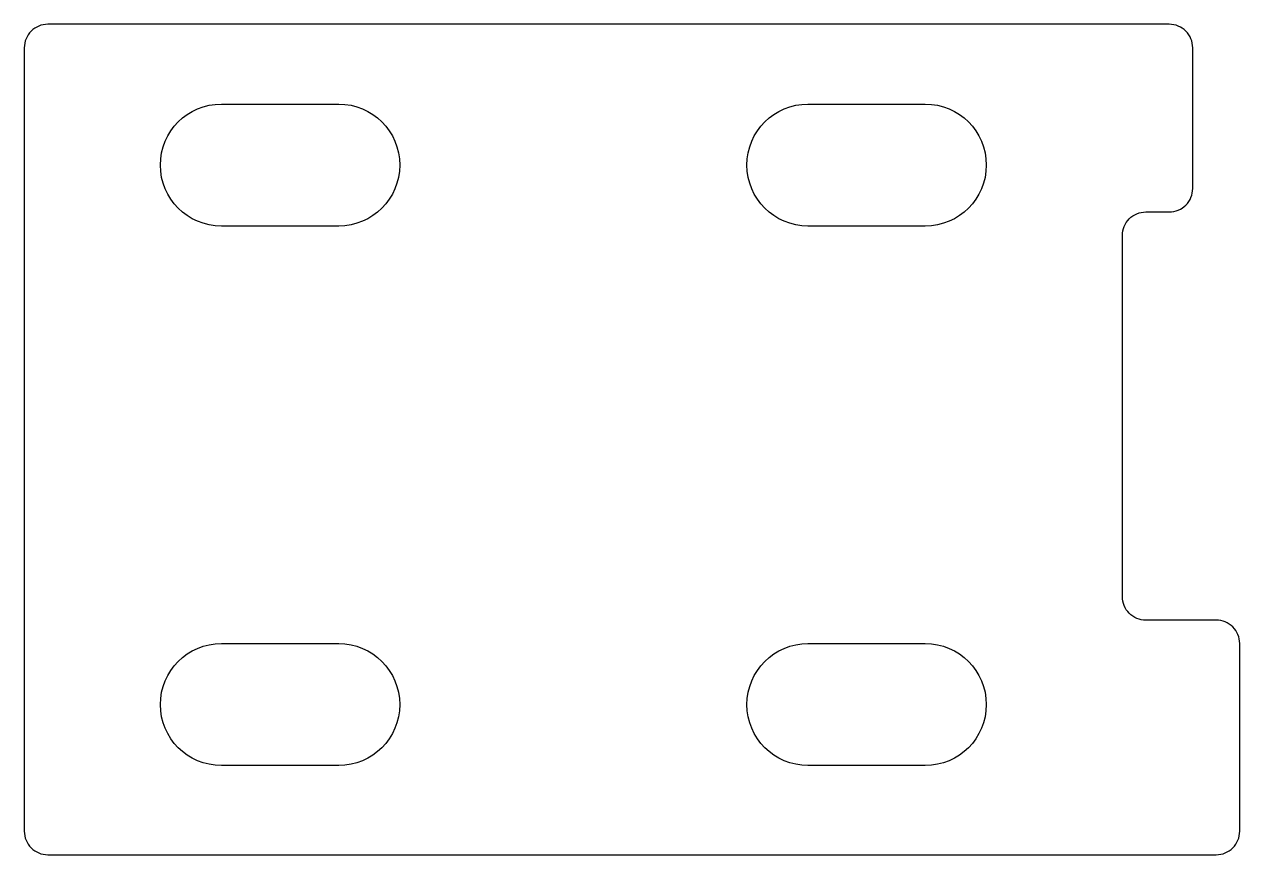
# Model space of a CAD drawing. Extents: x 0 to 51.8, y 0 to 35.4.
import ezdxf

# ---------------------------------------------------------------- set-up
doc = ezdxf.new("R2010")
doc.units = 0
doc.header["$MEASUREMENT"] = 0
doc.layers.get('0').update_dxf_attribs({"linetype": 'CONTINUOUS'})

msp = doc.modelspace()

# ---------------------------------------------------------------- linework, layer by layer
at = {"color": 7, "linetype": 'CONTINUOUS'}
for points in [[(46.8, 26.4, -0.414214), (47.8, 27.4), (48.8, 27.4, 0.414214), (49.8, 28.4), (49.8, 34.4, 0.414214), (48.8, 35.4), (1, 35.4, 0.414214), (0, 34.4), (0, 1, 0.414214), (1, 0), (50.8, 0, 0.414214), (51.8, 1), (51.8, 9, 0.414214), (50.8, 10), (47.8, 10, -0.414214), (46.8, 11)], [(8.4, 32), (13.4, 32, -1), (13.4, 26.8), (8.4, 26.8, -1)], [(33.4, 32), (38.4, 32, -1), (38.4, 26.8), (33.4, 26.8, -1)], [(8.4, 9), (13.4, 9, -1), (13.4, 3.8), (8.4, 3.8, -1)], [(33.4, 9), (38.4, 9, -1), (38.4, 3.8), (33.4, 3.8, -1)]]:
    msp.add_lwpolyline(points, format="xyb", close=True, dxfattribs=at)

doc.saveas('drawing.dxf')
